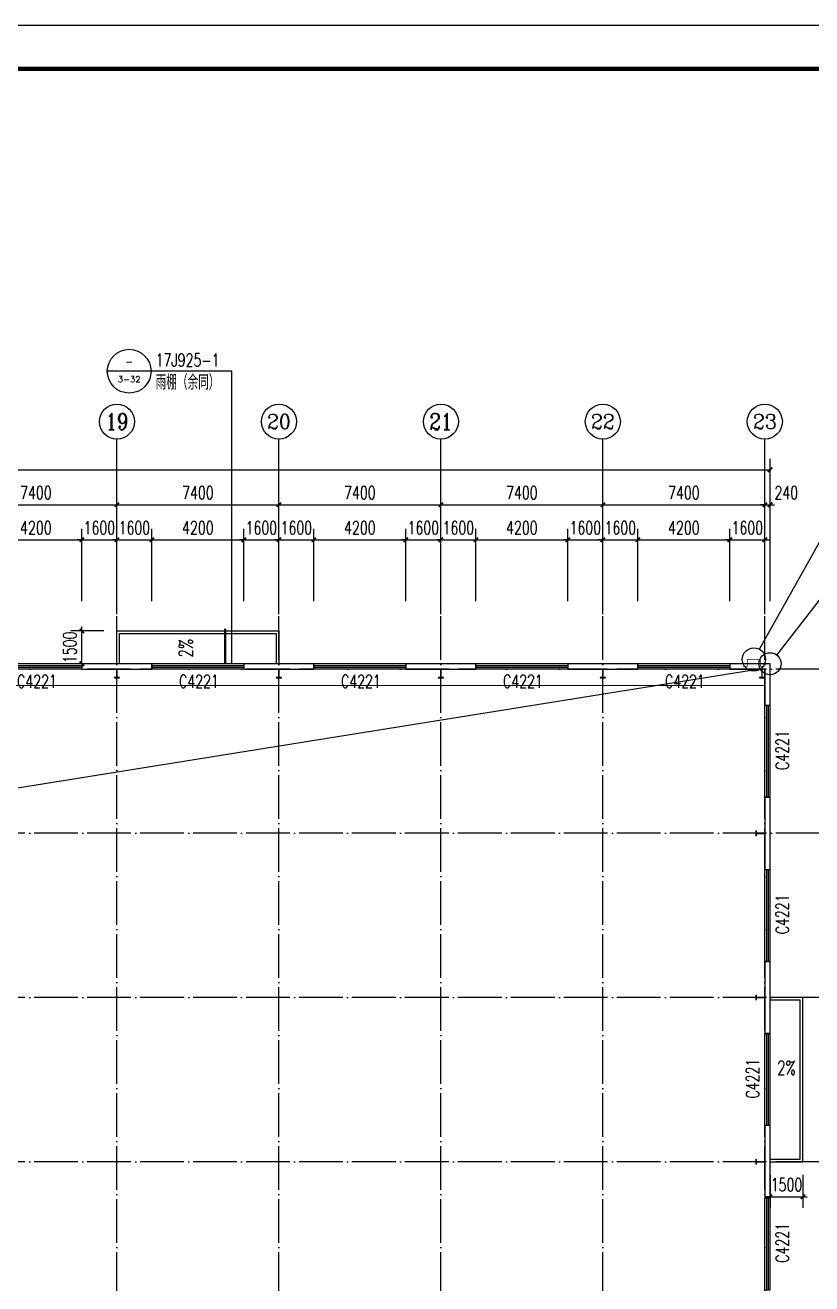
# Model space of a CAD drawing. Extents: x 13276711 to 13543385, y -848943 to -68012.
# Drawn here: x 13475394 to 13511333, y -381516 to -324043 of the extents above; entities that cross this region are included whole.
import ezdxf
from ezdxf.enums import TextEntityAlignment as Align

# ---------------------------------------------------------------- set-up
doc = ezdxf.new("R2010")
doc.units = 0
doc.header["$LTSCALE"] = 1000
doc.header["$MEASUREMENT"] = 0
doc.linetypes.add('DASH', pattern=[0.35, 0.25, -0.1])
doc.linetypes.add('DOTE', pattern=[2.42, 2, -0.2, 0.02, -0.2])
for name, color, linetype in [('AXIS', 3, 'Continuous'), ('AXIS_TEXT', 7, 'Continuous'), ('COLUMN', 2, 'Continuous'), ('DIM_IDEN', 3, 'Continuous'), ('DIM_LEAD', 3, 'Continuous'), ('DIM_SYMB', 3, 'Continuous'), ('DOTE', 1, 'DOTE'), ('PUB_DIM', 3, 'Continuous'), ('PUB_TEXT', 7, 'Continuous'), ('TK', 4, 'Continuous'), ('WALL-PARAPET', 6, 'Continuous'), ('WINDOW', 4, 'Continuous'), ('WINDOW_TEXT', 7, 'Continuous')]:
    doc.layers.add(name, color=color, linetype=linetype)
doc.styles.add('_TCH_AXIS', font='COMPLEX', dxfattribs={"bigfont": 'GBCBIG'})
doc.styles.add('_TCH_DIM', font='SIMPLEX', dxfattribs={"bigfont": 'GBCBIG'})
doc.styles.add('_TCH_DIM_T3', font='SIMPLEX', dxfattribs={"width": 0.705882, "bigfont": 'GBCBIG'})
doc.styles.add('_TCH_WINDOW', font='SIMPLEX', dxfattribs={"height": 3.5, "bigfont": 'GBCBIG'})
doc.styles.add('COMPLEX', font='COMPLEX')
doc.dimstyles.new('_TCH_ARCH&&200', dxfattribs={"dimtxt": 595, "dimasz": 200, "dimexe": 500, "dimexo": 600, "dimgap": 252.5, "dimtad": 1, "dimdec": 0, "dimzin": 0, "dimdsep": 46, "dimtxsty": '_TCH_DIM_T3', "dimblk": 'ARCHTICK', "dimcen": 0.09, "dimclrt": 7, "dimazin": 2, "dimtfac": 1, "dimtdec": 0, "dimtix": 1, "dimtmove": 2, "dimatfit": 3, "dimfxl": 0, "dimtolj": 1, "dimtzin": 0, "dimarcsym": 0})

# ---------------------------------------------------------------- blocks, each defined once
blk = doc.blocks.new('A$C797E1D2B')
at = {"layer": 'COLUMN'}
h = blk.add_hatch(color=256, dxfattribs=at)
h.paths.add_polyline_path([(125, 400), (250, 400), (250, 388), (130, 388), (130, 200), (125, 200)])
h.paths.add_polyline_path([(0, 400), (125, 400), (125, 200), (120, 200), (120, 388), (0, 388)])
h.paths.add_polyline_path([(0, 12), (120, 12), (120, 200), (125, 200), (125, 0), (0, 0)])
h.paths.add_polyline_path([(125, 200), (130, 200), (130, 12), (250, 12), (250, 0), (125, 0)])
blk.add_lwpolyline([(250, 0), (250, 12), (130, 12), (130, 388), (250, 388), (250, 400), (0, 400), (0, 388), (120, 388), (120, 12), (0, 12), (0, 0)], close=True, dxfattribs=at)
blk = doc.blocks.new('GeYuanFrame_77864667', base_point=(20.09, 4.53))
at = {"layer": 'TK'}
blk.add_lwpolyline([(20.09, 4.53), (20.09, 598.53), (1071.09, 598.53), (1071.09, 4.53)], close=True, dxfattribs=at)
at = {"layer": 'TK', "const_width": 1}
blk.add_lwpolyline([(45.09, 588.53), (1061.09, 588.53), (1061.09, 14.53), (45.09, 14.53)], close=True, dxfattribs=at)
blk = doc.blocks.new('$TCHSYS$WIN2D')
for p, q in [((-0.5, 0.5), (0.5, 0.5)), ((-0.5, 0.5), (-0.5, -0.5)), ((0.5, 0.5), (0.5, -0.5)), ((0.5, 0.167), (-0.5, 0.167)), ((0.5, -0.167), (-0.5, -0.167)), ((-0.5, -0.5), (0.5, -0.5))]:
    blk.add_line(p, q)
blk = doc.blocks.new('_AXISO')
blk.add_circle((0, 0), 0.5)
at = {"layer": 'AXIS_TEXT', "style": 'COMPLEX', "width": 1.041667}
blk.add_attdef('A', text='', height=0.56, dxfattribs=at).set_placement((-0.25, -0.28), (0.25, -0.28), align=Align.FIT)
blk = doc.blocks.new('_ArchTick')
at = {"color": 0, "linetype": 'ByBlock', "const_width": 0.4}
blk.add_lwpolyline([(-0.5, -0.5), (0.5, 0.5)], dxfattribs=at)
blk = doc.blocks.new('*D208')
at = {"layer": 'AXIS', "color": 0, "lineweight": -2}
for p, q in [((13346145, -350343), (13346145, -343843)), ((13509425, -350343), (13509425, -343843)), ((13346145, -344343), (13509425, -344343))]:
    blk.add_line(p, q, dxfattribs=at)
at = {"layer": 'Defpoints', "color": 0}
for p in [(13509425, -344343), (13346145, -350943), (13509425, -350943)]:
    blk.add_point(p, dxfattribs=at)
at = {"layer": 'AXIS', "color": 0, "lineweight": -2, "xscale": 200, "yscale": 200, "zscale": 200, "rotation": 180}
blk.add_blockref('_ArchTick', (13346145, -344343), dxfattribs=at)
at = {"layer": 'AXIS', "color": 0, "lineweight": -2, "xscale": 200, "yscale": 200, "zscale": 200}
blk.add_blockref('_ArchTick', (13509425, -344343), dxfattribs=at)
at = {"layer": 'AXIS', "color": 7, "insert": (13427785, -343793), "char_height": 595, "attachment_point": 5, "style": '_TCH_DIM_T3'}
blk.add_mtext('\\A1;163280', dxfattribs=at)
blk = doc.blocks.new('*D227')
at = {"layer": 'AXIS', "color": 0, "lineweight": -2}
for p, q in [((13472185, -350343), (13472185, -345443)), ((13472185, -345943), (13479585, -345943)), ((13479585, -350343), (13479585, -345443))]:
    blk.add_line(p, q, dxfattribs=at)
at = {"layer": 'Defpoints', "color": 0}
for p in [(13479585, -345943), (13472185, -350943), (13479585, -350943)]:
    blk.add_point(p, dxfattribs=at)
at = {"layer": 'AXIS', "color": 0, "lineweight": -2, "xscale": 200, "yscale": 200, "zscale": 200, "rotation": 180}
blk.add_blockref('_ArchTick', (13472185, -345943), dxfattribs=at)
at = {"layer": 'AXIS', "color": 0, "lineweight": -2, "xscale": 200, "yscale": 200, "zscale": 200}
blk.add_blockref('_ArchTick', (13479585, -345943), dxfattribs=at)
at = {"layer": 'AXIS', "color": 7, "insert": (13475885, -345393), "char_height": 595, "attachment_point": 5, "style": '_TCH_DIM_T3'}
blk.add_mtext('\\A1;7400', dxfattribs=at)
blk = doc.blocks.new('*D228')
at = {"layer": 'AXIS', "color": 0, "lineweight": -2}
for p, q in [((13479585, -350343), (13479585, -345443)), ((13479585, -345943), (13486985, -345943)), ((13486985, -350343), (13486985, -345443))]:
    blk.add_line(p, q, dxfattribs=at)
at = {"layer": 'Defpoints', "color": 0}
for p in [(13486985, -345943), (13479585, -350943), (13486985, -350943)]:
    blk.add_point(p, dxfattribs=at)
at = {"layer": 'AXIS', "color": 0, "lineweight": -2, "xscale": 200, "yscale": 200, "zscale": 200, "rotation": 180}
blk.add_blockref('_ArchTick', (13479585, -345943), dxfattribs=at)
at = {"layer": 'AXIS', "color": 0, "lineweight": -2, "xscale": 200, "yscale": 200, "zscale": 200}
blk.add_blockref('_ArchTick', (13486985, -345943), dxfattribs=at)
at = {"layer": 'AXIS', "color": 7, "insert": (13483285, -345393), "char_height": 595, "attachment_point": 5, "style": '_TCH_DIM_T3'}
blk.add_mtext('\\A1;7400', dxfattribs=at)
blk = doc.blocks.new('*D229')
at = {"layer": 'AXIS', "color": 0, "lineweight": -2}
for p, q in [((13486985, -350343), (13486985, -345443)), ((13486985, -345943), (13494385, -345943)), ((13494385, -350343), (13494385, -345443))]:
    blk.add_line(p, q, dxfattribs=at)
at = {"layer": 'Defpoints', "color": 0}
for p in [(13494385, -345943), (13486985, -350943), (13494385, -350943)]:
    blk.add_point(p, dxfattribs=at)
at = {"layer": 'AXIS', "color": 0, "lineweight": -2, "xscale": 200, "yscale": 200, "zscale": 200, "rotation": 180}
blk.add_blockref('_ArchTick', (13486985, -345943), dxfattribs=at)
at = {"layer": 'AXIS', "color": 0, "lineweight": -2, "xscale": 200, "yscale": 200, "zscale": 200}
blk.add_blockref('_ArchTick', (13494385, -345943), dxfattribs=at)
at = {"layer": 'AXIS', "color": 7, "insert": (13490685, -345393), "char_height": 595, "attachment_point": 5, "style": '_TCH_DIM_T3'}
blk.add_mtext('\\A1;7400', dxfattribs=at)
blk = doc.blocks.new('*D230')
at = {"layer": 'AXIS', "color": 0, "lineweight": -2}
for p, q in [((13494385, -350343), (13494385, -345443)), ((13494385, -345943), (13501785, -345943)), ((13501785, -350343), (13501785, -345443))]:
    blk.add_line(p, q, dxfattribs=at)
at = {"layer": 'Defpoints', "color": 0}
for p in [(13501785, -345943), (13494385, -350943), (13501785, -350943)]:
    blk.add_point(p, dxfattribs=at)
at = {"layer": 'AXIS', "color": 0, "lineweight": -2, "xscale": 200, "yscale": 200, "zscale": 200, "rotation": 180}
blk.add_blockref('_ArchTick', (13494385, -345943), dxfattribs=at)
at = {"layer": 'AXIS', "color": 0, "lineweight": -2, "xscale": 200, "yscale": 200, "zscale": 200}
blk.add_blockref('_ArchTick', (13501785, -345943), dxfattribs=at)
at = {"layer": 'AXIS', "color": 7, "insert": (13498085, -345393), "char_height": 595, "attachment_point": 5, "style": '_TCH_DIM_T3'}
blk.add_mtext('\\A1;7400', dxfattribs=at)
blk = doc.blocks.new('*D231')
at = {"layer": 'AXIS', "color": 0, "lineweight": -2}
for p, q in [((13501785, -350343), (13501785, -345443)), ((13501785, -345943), (13509185, -345943)), ((13509185, -350343), (13509185, -345443))]:
    blk.add_line(p, q, dxfattribs=at)
at = {"layer": 'Defpoints', "color": 0}
for p in [(13509185, -345943), (13501785, -350943), (13509185, -350943)]:
    blk.add_point(p, dxfattribs=at)
at = {"layer": 'AXIS', "color": 0, "lineweight": -2, "xscale": 200, "yscale": 200, "zscale": 200, "rotation": 180}
blk.add_blockref('_ArchTick', (13501785, -345943), dxfattribs=at)
at = {"layer": 'AXIS', "color": 0, "lineweight": -2, "xscale": 200, "yscale": 200, "zscale": 200}
blk.add_blockref('_ArchTick', (13509185, -345943), dxfattribs=at)
at = {"layer": 'AXIS', "color": 7, "insert": (13505485, -345393), "char_height": 595, "attachment_point": 5, "style": '_TCH_DIM_T3'}
blk.add_mtext('\\A1;7400', dxfattribs=at)
blk = doc.blocks.new('*D232')
at = {"layer": 'AXIS', "color": 0, "lineweight": -2}
for p, q in [((13509185, -345943), (13508985, -345943)), ((13509185, -350343), (13509185, -345443)), ((13509185, -345943), (13509425, -345943)), ((13509425, -350343), (13509425, -345443)), ((13509425, -345943), (13509625, -345943))]:
    blk.add_line(p, q, dxfattribs=at)
at = {"layer": 'Defpoints', "color": 0}
for p in [(13509425, -345943), (13509185, -350943), (13509425, -350943)]:
    blk.add_point(p, dxfattribs=at)
at = {"layer": 'AXIS', "color": 0, "lineweight": -2, "xscale": 200, "yscale": 200, "zscale": 200}
blk.add_blockref('_ArchTick', (13509185, -345943), dxfattribs=at)
at = {"layer": 'AXIS', "color": 0, "lineweight": -2, "xscale": 200, "yscale": 200, "zscale": 200, "rotation": 180}
blk.add_blockref('_ArchTick', (13509425, -345943), dxfattribs=at)
at = {"layer": 'AXIS', "color": 7, "insert": (13510165, -345393), "char_height": 595, "attachment_point": 5, "style": '_TCH_DIM_T3'}
blk.add_mtext('\\A1;240', dxfattribs=at)
blk = doc.blocks.new('*D670')
at = {"layer": 'Defpoints', "color": 0}
for p in [(13477985, -347543), (13473785, -350943), (13477985, -350943)]:
    blk.add_point(p, dxfattribs=at)
at = {"layer": 'PUB_DIM', "color": 0, "lineweight": -2}
for p, q in [((13473785, -350343), (13473785, -347043)), ((13477985, -350343), (13477985, -347043)), ((13473785, -347543), (13477985, -347543))]:
    blk.add_line(p, q, dxfattribs=at)
at = {"layer": 'PUB_DIM', "color": 0, "lineweight": -2, "xscale": 200, "yscale": 200, "zscale": 200, "rotation": 180}
blk.add_blockref('_ArchTick', (13473785, -347543), dxfattribs=at)
at = {"layer": 'PUB_DIM', "color": 0, "lineweight": -2, "xscale": 200, "yscale": 200, "zscale": 200}
blk.add_blockref('_ArchTick', (13477985, -347543), dxfattribs=at)
at = {"layer": 'PUB_DIM', "color": 7, "insert": (13475885, -346993), "char_height": 595, "attachment_point": 5, "style": '_TCH_DIM_T3'}
blk.add_mtext('\\A1;4200', dxfattribs=at)
blk = doc.blocks.new('*D671')
at = {"layer": 'Defpoints', "color": 0}
for p in [(13479585, -347543), (13477985, -350943), (13479585, -350943)]:
    blk.add_point(p, dxfattribs=at)
at = {"layer": 'PUB_DIM', "color": 0, "lineweight": -2}
for p, q in [((13477985, -350343), (13477985, -347043)), ((13479585, -350343), (13479585, -347043)), ((13477985, -347543), (13477785, -347543)), ((13477985, -347543), (13479585, -347543)), ((13479585, -347543), (13479785, -347543))]:
    blk.add_line(p, q, dxfattribs=at)
at = {"layer": 'PUB_DIM', "color": 0, "lineweight": -2, "xscale": 200, "yscale": 200, "zscale": 200}
blk.add_blockref('_ArchTick', (13477985, -347543), dxfattribs=at)
at = {"layer": 'PUB_DIM', "color": 0, "lineweight": -2, "xscale": 200, "yscale": 200, "zscale": 200, "rotation": 180}
blk.add_blockref('_ArchTick', (13479585, -347543), dxfattribs=at)
at = {"layer": 'PUB_DIM', "color": 7, "insert": (13478785, -346993), "char_height": 595, "attachment_point": 5, "style": '_TCH_DIM_T3'}
blk.add_mtext('\\A1;1600', dxfattribs=at)
blk = doc.blocks.new('*D672')
at = {"layer": 'Defpoints', "color": 0}
for p in [(13481185, -347543), (13479585, -350943), (13481185, -350943)]:
    blk.add_point(p, dxfattribs=at)
at = {"layer": 'PUB_DIM', "color": 0, "lineweight": -2}
for p, q in [((13479585, -350343), (13479585, -347043)), ((13481185, -350343), (13481185, -347043)), ((13479585, -347543), (13479385, -347543)), ((13479585, -347543), (13481185, -347543)), ((13481185, -347543), (13481385, -347543))]:
    blk.add_line(p, q, dxfattribs=at)
at = {"layer": 'PUB_DIM', "color": 0, "lineweight": -2, "xscale": 200, "yscale": 200, "zscale": 200}
blk.add_blockref('_ArchTick', (13479585, -347543), dxfattribs=at)
at = {"layer": 'PUB_DIM', "color": 0, "lineweight": -2, "xscale": 200, "yscale": 200, "zscale": 200, "rotation": 180}
blk.add_blockref('_ArchTick', (13481185, -347543), dxfattribs=at)
at = {"layer": 'PUB_DIM', "color": 7, "insert": (13480385, -346993), "char_height": 595, "attachment_point": 5, "style": '_TCH_DIM_T3'}
blk.add_mtext('\\A1;1600', dxfattribs=at)
blk = doc.blocks.new('*D673')
at = {"layer": 'Defpoints', "color": 0}
for p in [(13485385, -347543), (13481185, -350943), (13485385, -350943)]:
    blk.add_point(p, dxfattribs=at)
at = {"layer": 'PUB_DIM', "color": 0, "lineweight": -2}
for p, q in [((13481185, -350343), (13481185, -347043)), ((13485385, -350343), (13485385, -347043)), ((13481185, -347543), (13485385, -347543))]:
    blk.add_line(p, q, dxfattribs=at)
at = {"layer": 'PUB_DIM', "color": 0, "lineweight": -2, "xscale": 200, "yscale": 200, "zscale": 200, "rotation": 180}
blk.add_blockref('_ArchTick', (13481185, -347543), dxfattribs=at)
at = {"layer": 'PUB_DIM', "color": 0, "lineweight": -2, "xscale": 200, "yscale": 200, "zscale": 200}
blk.add_blockref('_ArchTick', (13485385, -347543), dxfattribs=at)
at = {"layer": 'PUB_DIM', "color": 7, "insert": (13483285, -346993), "char_height": 595, "attachment_point": 5, "style": '_TCH_DIM_T3'}
blk.add_mtext('\\A1;4200', dxfattribs=at)
blk = doc.blocks.new('*D674')
at = {"layer": 'Defpoints', "color": 0}
for p in [(13486985, -347543), (13485385, -350943), (13486985, -350943)]:
    blk.add_point(p, dxfattribs=at)
at = {"layer": 'PUB_DIM', "color": 0, "lineweight": -2}
for p, q in [((13485385, -350343), (13485385, -347043)), ((13486985, -350343), (13486985, -347043)), ((13485385, -347543), (13485185, -347543)), ((13485385, -347543), (13486985, -347543)), ((13486985, -347543), (13487185, -347543))]:
    blk.add_line(p, q, dxfattribs=at)
at = {"layer": 'PUB_DIM', "color": 0, "lineweight": -2, "xscale": 200, "yscale": 200, "zscale": 200}
blk.add_blockref('_ArchTick', (13485385, -347543), dxfattribs=at)
at = {"layer": 'PUB_DIM', "color": 0, "lineweight": -2, "xscale": 200, "yscale": 200, "zscale": 200, "rotation": 180}
blk.add_blockref('_ArchTick', (13486985, -347543), dxfattribs=at)
at = {"layer": 'PUB_DIM', "color": 7, "insert": (13486185, -346993), "char_height": 595, "attachment_point": 5, "style": '_TCH_DIM_T3'}
blk.add_mtext('\\A1;1600', dxfattribs=at)
blk = doc.blocks.new('*D675')
at = {"layer": 'Defpoints', "color": 0}
for p in [(13488585, -347543), (13486985, -350943), (13488585, -350943)]:
    blk.add_point(p, dxfattribs=at)
at = {"layer": 'PUB_DIM', "color": 0, "lineweight": -2}
for p, q in [((13486985, -350343), (13486985, -347043)), ((13488585, -350343), (13488585, -347043)), ((13486985, -347543), (13486785, -347543)), ((13486985, -347543), (13488585, -347543)), ((13488585, -347543), (13488785, -347543))]:
    blk.add_line(p, q, dxfattribs=at)
at = {"layer": 'PUB_DIM', "color": 0, "lineweight": -2, "xscale": 200, "yscale": 200, "zscale": 200}
blk.add_blockref('_ArchTick', (13486985, -347543), dxfattribs=at)
at = {"layer": 'PUB_DIM', "color": 0, "lineweight": -2, "xscale": 200, "yscale": 200, "zscale": 200, "rotation": 180}
blk.add_blockref('_ArchTick', (13488585, -347543), dxfattribs=at)
at = {"layer": 'PUB_DIM', "color": 7, "insert": (13487785, -346993), "char_height": 595, "attachment_point": 5, "style": '_TCH_DIM_T3'}
blk.add_mtext('\\A1;1600', dxfattribs=at)
blk = doc.blocks.new('*D676')
at = {"layer": 'Defpoints', "color": 0}
for p in [(13492785, -347543), (13488585, -350943), (13492785, -350943)]:
    blk.add_point(p, dxfattribs=at)
at = {"layer": 'PUB_DIM', "color": 0, "lineweight": -2}
for p, q in [((13488585, -350343), (13488585, -347043)), ((13492785, -350343), (13492785, -347043)), ((13488585, -347543), (13492785, -347543))]:
    blk.add_line(p, q, dxfattribs=at)
at = {"layer": 'PUB_DIM', "color": 0, "lineweight": -2, "xscale": 200, "yscale": 200, "zscale": 200, "rotation": 180}
blk.add_blockref('_ArchTick', (13488585, -347543), dxfattribs=at)
at = {"layer": 'PUB_DIM', "color": 0, "lineweight": -2, "xscale": 200, "yscale": 200, "zscale": 200}
blk.add_blockref('_ArchTick', (13492785, -347543), dxfattribs=at)
at = {"layer": 'PUB_DIM', "color": 7, "insert": (13490685, -346993), "char_height": 595, "attachment_point": 5, "style": '_TCH_DIM_T3'}
blk.add_mtext('\\A1;4200', dxfattribs=at)
blk = doc.blocks.new('*D677')
at = {"layer": 'Defpoints', "color": 0}
for p in [(13494385, -347543), (13492785, -350943), (13494385, -350943)]:
    blk.add_point(p, dxfattribs=at)
at = {"layer": 'PUB_DIM', "color": 0, "lineweight": -2}
for p, q in [((13492785, -350343), (13492785, -347043)), ((13494385, -350343), (13494385, -347043)), ((13492785, -347543), (13492585, -347543)), ((13492785, -347543), (13494385, -347543)), ((13494385, -347543), (13494585, -347543))]:
    blk.add_line(p, q, dxfattribs=at)
at = {"layer": 'PUB_DIM', "color": 0, "lineweight": -2, "xscale": 200, "yscale": 200, "zscale": 200}
blk.add_blockref('_ArchTick', (13492785, -347543), dxfattribs=at)
at = {"layer": 'PUB_DIM', "color": 0, "lineweight": -2, "xscale": 200, "yscale": 200, "zscale": 200, "rotation": 180}
blk.add_blockref('_ArchTick', (13494385, -347543), dxfattribs=at)
at = {"layer": 'PUB_DIM', "color": 7, "insert": (13493585, -346993), "char_height": 595, "attachment_point": 5, "style": '_TCH_DIM_T3'}
blk.add_mtext('\\A1;1600', dxfattribs=at)
blk = doc.blocks.new('*D678')
at = {"layer": 'Defpoints', "color": 0}
for p in [(13495985, -347543), (13494385, -350943), (13495985, -350943)]:
    blk.add_point(p, dxfattribs=at)
at = {"layer": 'PUB_DIM', "color": 0, "lineweight": -2}
for p, q in [((13494385, -350343), (13494385, -347043)), ((13495985, -350343), (13495985, -347043)), ((13494385, -347543), (13494185, -347543)), ((13494385, -347543), (13495985, -347543)), ((13495985, -347543), (13496185, -347543))]:
    blk.add_line(p, q, dxfattribs=at)
at = {"layer": 'PUB_DIM', "color": 0, "lineweight": -2, "xscale": 200, "yscale": 200, "zscale": 200}
blk.add_blockref('_ArchTick', (13494385, -347543), dxfattribs=at)
at = {"layer": 'PUB_DIM', "color": 0, "lineweight": -2, "xscale": 200, "yscale": 200, "zscale": 200, "rotation": 180}
blk.add_blockref('_ArchTick', (13495985, -347543), dxfattribs=at)
at = {"layer": 'PUB_DIM', "color": 7, "insert": (13495185, -346993), "char_height": 595, "attachment_point": 5, "style": '_TCH_DIM_T3'}
blk.add_mtext('\\A1;1600', dxfattribs=at)
blk = doc.blocks.new('*D679')
at = {"layer": 'Defpoints', "color": 0}
for p in [(13500185, -347543), (13495985, -350943), (13500185, -350943)]:
    blk.add_point(p, dxfattribs=at)
at = {"layer": 'PUB_DIM', "color": 0, "lineweight": -2}
for p, q in [((13495985, -350343), (13495985, -347043)), ((13500185, -350343), (13500185, -347043)), ((13495985, -347543), (13500185, -347543))]:
    blk.add_line(p, q, dxfattribs=at)
at = {"layer": 'PUB_DIM', "color": 0, "lineweight": -2, "xscale": 200, "yscale": 200, "zscale": 200, "rotation": 180}
blk.add_blockref('_ArchTick', (13495985, -347543), dxfattribs=at)
at = {"layer": 'PUB_DIM', "color": 0, "lineweight": -2, "xscale": 200, "yscale": 200, "zscale": 200}
blk.add_blockref('_ArchTick', (13500185, -347543), dxfattribs=at)
at = {"layer": 'PUB_DIM', "color": 7, "insert": (13498085, -346993), "char_height": 595, "attachment_point": 5, "style": '_TCH_DIM_T3'}
blk.add_mtext('\\A1;4200', dxfattribs=at)
blk = doc.blocks.new('*D680')
at = {"layer": 'Defpoints', "color": 0}
for p in [(13501785, -347543), (13500185, -350943), (13501785, -350943)]:
    blk.add_point(p, dxfattribs=at)
at = {"layer": 'PUB_DIM', "color": 0, "lineweight": -2}
for p, q in [((13500185, -350343), (13500185, -347043)), ((13501785, -350343), (13501785, -347043)), ((13500185, -347543), (13499985, -347543)), ((13500185, -347543), (13501785, -347543)), ((13501785, -347543), (13501985, -347543))]:
    blk.add_line(p, q, dxfattribs=at)
at = {"layer": 'PUB_DIM', "color": 0, "lineweight": -2, "xscale": 200, "yscale": 200, "zscale": 200}
blk.add_blockref('_ArchTick', (13500185, -347543), dxfattribs=at)
at = {"layer": 'PUB_DIM', "color": 0, "lineweight": -2, "xscale": 200, "yscale": 200, "zscale": 200, "rotation": 180}
blk.add_blockref('_ArchTick', (13501785, -347543), dxfattribs=at)
at = {"layer": 'PUB_DIM', "color": 7, "insert": (13500985, -346993), "char_height": 595, "attachment_point": 5, "style": '_TCH_DIM_T3'}
blk.add_mtext('\\A1;1600', dxfattribs=at)
blk = doc.blocks.new('*D681')
at = {"layer": 'Defpoints', "color": 0}
for p in [(13503385, -347543), (13501785, -350943), (13503385, -350943)]:
    blk.add_point(p, dxfattribs=at)
at = {"layer": 'PUB_DIM', "color": 0, "lineweight": -2}
for p, q in [((13501785, -350343), (13501785, -347043)), ((13503385, -350343), (13503385, -347043)), ((13501785, -347543), (13501585, -347543)), ((13501785, -347543), (13503385, -347543)), ((13503385, -347543), (13503585, -347543))]:
    blk.add_line(p, q, dxfattribs=at)
at = {"layer": 'PUB_DIM', "color": 0, "lineweight": -2, "xscale": 200, "yscale": 200, "zscale": 200}
blk.add_blockref('_ArchTick', (13501785, -347543), dxfattribs=at)
at = {"layer": 'PUB_DIM', "color": 0, "lineweight": -2, "xscale": 200, "yscale": 200, "zscale": 200, "rotation": 180}
blk.add_blockref('_ArchTick', (13503385, -347543), dxfattribs=at)
at = {"layer": 'PUB_DIM', "color": 7, "insert": (13502585, -346993), "char_height": 595, "attachment_point": 5, "style": '_TCH_DIM_T3'}
blk.add_mtext('\\A1;1600', dxfattribs=at)
blk = doc.blocks.new('*D682')
at = {"layer": 'Defpoints', "color": 0}
for p in [(13507585, -347543), (13503385, -350943), (13507585, -350943)]:
    blk.add_point(p, dxfattribs=at)
at = {"layer": 'PUB_DIM', "color": 0, "lineweight": -2}
for p, q in [((13503385, -350343), (13503385, -347043)), ((13507585, -350343), (13507585, -347043)), ((13503385, -347543), (13507585, -347543))]:
    blk.add_line(p, q, dxfattribs=at)
at = {"layer": 'PUB_DIM', "color": 0, "lineweight": -2, "xscale": 200, "yscale": 200, "zscale": 200, "rotation": 180}
blk.add_blockref('_ArchTick', (13503385, -347543), dxfattribs=at)
at = {"layer": 'PUB_DIM', "color": 0, "lineweight": -2, "xscale": 200, "yscale": 200, "zscale": 200}
blk.add_blockref('_ArchTick', (13507585, -347543), dxfattribs=at)
at = {"layer": 'PUB_DIM', "color": 7, "insert": (13505485, -346993), "char_height": 595, "attachment_point": 5, "style": '_TCH_DIM_T3'}
blk.add_mtext('\\A1;4200', dxfattribs=at)
blk = doc.blocks.new('*D683')
at = {"layer": 'Defpoints', "color": 0}
for p in [(13509185, -347543), (13507585, -350943), (13509185, -350943)]:
    blk.add_point(p, dxfattribs=at)
at = {"layer": 'PUB_DIM', "color": 0, "lineweight": -2}
for p, q in [((13507585, -350343), (13507585, -347043)), ((13509185, -350343), (13509185, -347043)), ((13507585, -347543), (13507385, -347543)), ((13507585, -347543), (13509185, -347543)), ((13509185, -347543), (13509385, -347543))]:
    blk.add_line(p, q, dxfattribs=at)
at = {"layer": 'PUB_DIM', "color": 0, "lineweight": -2, "xscale": 200, "yscale": 200, "zscale": 200}
blk.add_blockref('_ArchTick', (13507585, -347543), dxfattribs=at)
at = {"layer": 'PUB_DIM', "color": 0, "lineweight": -2, "xscale": 200, "yscale": 200, "zscale": 200, "rotation": 180}
blk.add_blockref('_ArchTick', (13509185, -347543), dxfattribs=at)
at = {"layer": 'PUB_DIM', "color": 7, "insert": (13508385, -346993), "char_height": 595, "attachment_point": 5, "style": '_TCH_DIM_T3'}
blk.add_mtext('\\A1;1600', dxfattribs=at)
blk = doc.blocks.new('*D697')
at = {"layer": 'Defpoints', "color": 0}
for p in [(13477985, -351703), (13479585, -351703), (13479585, -353203)]:
    blk.add_point(p, dxfattribs=at)
at = {"layer": 'PUB_DIM', "color": 0, "lineweight": -2}
for p, q in [((13478985, -351703), (13477485, -351703)), ((13477985, -351703), (13477985, -351503)), ((13477985, -353203), (13477985, -351703)), ((13478985, -353203), (13477485, -353203)), ((13477985, -353203), (13477985, -353403))]:
    blk.add_line(p, q, dxfattribs=at)
at = {"layer": 'PUB_DIM', "color": 0, "lineweight": -2, "xscale": 200, "yscale": 200, "zscale": 200}
for p, rotation in [((13477985, -351703), 270), ((13477985, -353203), 90)]:
    blk.add_blockref('_ArchTick', p, dxfattribs=dict(at, rotation=rotation))
at = {"layer": 'PUB_DIM', "color": 7, "insert": (13477435, -352453), "char_height": 595, "attachment_point": 5, "rotation": 90, "style": '_TCH_DIM_T3'}
blk.add_mtext('\\A1;1500', dxfattribs=at)
blk = doc.blocks.new('*D702')
at = {"layer": 'Defpoints', "color": 0}
for p in [(13509425, -375943), (13510925, -375943), (13510925, -377543)]:
    blk.add_point(p, dxfattribs=at)
at = {"layer": 'PUB_DIM', "color": 0, "lineweight": -2}
for p, q in [((13509425, -376543), (13509425, -378043)), ((13510925, -376543), (13510925, -378043)), ((13509425, -377543), (13509225, -377543)), ((13509425, -377543), (13510925, -377543)), ((13510925, -377543), (13511125, -377543))]:
    blk.add_line(p, q, dxfattribs=at)
at = {"layer": 'PUB_DIM', "color": 0, "lineweight": -2, "xscale": 200, "yscale": 200, "zscale": 200}
blk.add_blockref('_ArchTick', (13509425, -377543), dxfattribs=at)
at = {"layer": 'PUB_DIM', "color": 0, "lineweight": -2, "xscale": 200, "yscale": 200, "zscale": 200, "rotation": 180}
blk.add_blockref('_ArchTick', (13510925, -377543), dxfattribs=at)
at = {"layer": 'PUB_DIM', "color": 7, "insert": (13510175, -376993), "char_height": 595, "attachment_point": 5, "style": '_TCH_DIM_T3'}
blk.add_mtext('\\A1;1500', dxfattribs=at)

msp = doc.modelspace()

# ---------------------------------------------------------------- linework, layer by layer
at = {"ltscale": 0.5}
for points in [[(13479584.8, -353203.1), (13479584.8, -351703.1), (13486984.8, -351703.1), (13486984.8, -353203.1)], [(13479704.8, -353203.1), (13479704.8, -351823.1), (13486864.8, -351823.1), (13486864.8, -353203.1)], [(13508934.8, -353443.1), (13368584.8, -375943.1), (13346384.8, -413043.1)], [(13509424.8, -375943.1), (13510924.8, -375943.1), (13510924.8, -368443.1), (13509424.8, -368443.1)], [(13509424.8, -375823.1), (13510804.8, -375823.1), (13510804.8, -368563.1), (13509424.8, -368563.1)]]:
    msp.add_lwpolyline(points, dxfattribs=at)
at = {"const_width": 30}
msp.add_lwpolyline([(13509184.8, -353323.1), (13508984.8, -353323.1), (13508984.8, -353003.1), (13508384.8, -353003.1), (13508384.8, -353323.1), (13508184.8, -353323.1)], dxfattribs=at)
at = {"linetype": 'DASH', "ltscale": 5, "const_width": 50}
msp.add_lwpolyline([(13509184.8, -354193.1), (13346384.8, -354193.1)], dxfattribs=at)
at = {"layer": 'AXIS'}
for p, q in [((13479584.8, -350943.1), (13479584.8, -342943.1)), ((13486984.8, -350943.1), (13486984.8, -342943.1)), ((13494384.8, -350943.1), (13494384.8, -342943.1)), ((13501784.8, -350943.1), (13501784.8, -342943.1)), ((13509184.8, -350943.1), (13509184.8, -342943.1))]:
    msp.add_line(p, q, dxfattribs=at)
at = {"layer": 'DIM_IDEN'}
for p, q in [((13481145.9, -339843.1), (13479145.9, -339843.1)), ((13484835.3, -339843.1), (13481145.9, -339843.1)), ((13484835.3, -353203.1), (13484835.3, -339843.1)), ((13509734.8, -352805.4), (13511684.8, -350303.6))]:
    msp.add_line(p, q, dxfattribs=at)
at = {"layer": 'DIM_IDEN', "const_width": 100}
msp.add_lwpolyline([(13484535.3, -353203.1), (13484535.3, -351603.1)], dxfattribs=at)
at = {"layer": 'DIM_IDEN'}
for centre, radius in [((13480145.9, -339843.1), 1000), ((13509424.8, -353203.1), 504.2)]:
    msp.add_circle(centre, radius, dxfattribs=at)
at = {"layer": 'DIM_LEAD'}
msp.add_line((13508943.8, -352540.4), (13511684.8, -347643.1), dxfattribs=at)
msp.add_circle((13508684.8, -353003.1), 530.2, dxfattribs=at)
at = {"layer": 'DIM_SYMB'}
for points in [[(13483284.8, -353063.1, 0, 0, 0), (13483284.8, -352413.1, 120, 0, 0), (13483284.8, -351963.1, 0, 0, 0)], [(13509604.8, -372193.1, 0, 0, 0), (13510254.8, -372193.1, 120, 0, 0), (13510704.8, -372193.1, 0, 0, 0)]]:
    msp.add_lwpolyline(points, format="xyseb", dxfattribs=at)
at = {"layer": 'DOTE'}
for p, q in [((13479584.8, -415943.1), (13479584.8, -350943.1)), ((13486984.8, -415943.1), (13486984.8, -350943.1)), ((13494384.8, -415943.1), (13494384.8, -350943.1)), ((13501784.8, -415943.1), (13501784.8, -350943.1)), ((13509184.8, -415943.1), (13509184.8, -350943.1)), ((13511684.8, -353443.1), (13343884.8, -353443.1)), ((13511684.8, -360943.1), (13343884.8, -360943.1)), ((13511684.8, -368443.1), (13343884.8, -368443.1)), ((13511684.8, -375943.1), (13343884.8, -375943.1))]:
    msp.add_line(p, q, dxfattribs=at)
at = {"layer": 'WALL-PARAPET'}
for p, q in [((13481184.8, -353203.1), (13477984.8, -353203.1)), ((13477984.8, -353203.1), (13477984.8, -353443.1)), ((13477984.8, -353443.1), (13481184.8, -353443.1)), ((13481184.8, -353443.1), (13481184.8, -353203.1)), ((13488584.8, -353203.1), (13485384.8, -353203.1)), ((13485384.8, -353203.1), (13485384.8, -353443.1)), ((13485384.8, -353443.1), (13488584.8, -353443.1)), ((13488584.8, -353443.1), (13488584.8, -353203.1)), ((13495984.8, -353203.1), (13492784.8, -353203.1)), ((13492784.8, -353203.1), (13492784.8, -353443.1)), ((13492784.8, -353443.1), (13495984.8, -353443.1)), ((13495984.8, -353443.1), (13495984.8, -353203.1)), ((13503384.8, -353203.1), (13500184.8, -353203.1)), ((13500184.8, -353203.1), (13500184.8, -353443.1)), ((13500184.8, -353443.1), (13503384.8, -353443.1)), ((13503384.8, -353443.1), (13503384.8, -353203.1)), ((13509424.8, -353203.1), (13507584.8, -353203.1)), ((13507584.8, -353203.1), (13507584.8, -353443.1)), ((13507584.8, -353443.1), (13509184.8, -353443.1)), ((13509184.8, -353443.1), (13509184.8, -355093.1)), ((13509424.8, -355093.1), (13509424.8, -353203.1)), ((13509184.8, -355093.1), (13509424.8, -355093.1)), ((13509424.8, -359293.1), (13509184.8, -359293.1)), ((13509184.8, -359293.1), (13509184.8, -362593.1)), ((13509424.8, -362593.1), (13509424.8, -359293.1)), ((13509184.8, -362593.1), (13509424.8, -362593.1)), ((13509424.8, -366793.1), (13509184.8, -366793.1)), ((13509184.8, -366793.1), (13509184.8, -370093.1)), ((13509424.8, -370093.1), (13509424.8, -366793.1)), ((13509184.8, -370093.1), (13509424.8, -370093.1)), ((13509424.8, -374293.1), (13509184.8, -374293.1)), ((13509184.8, -374293.1), (13509184.8, -377593.1)), ((13509424.8, -377593.1), (13509424.8, -374293.1)), ((13509184.8, -377593.1), (13509424.8, -377593.1))]:
    msp.add_line(p, q, dxfattribs=at)

# ---------------------------------------------------------------- block references
at = {"xscale": 200, "yscale": 200, "zscale": 200}
msp.add_blockref('GeYuanFrame_77864667', (13328184.8, -442843.1), dxfattribs=at)
for p, rotation in [((13479709.9, -353443.1), 180), ((13487109.9, -353443.1), 180), ((13494509.9, -353443.1), 180), ((13501909.9, -353443.1), 180), ((13509184.8, -353443.1), 180), ((13509184.8, -361068.1), 89.99999999999999), ((13509184.8, -368568.1), 89.99999999999999), ((13509184.8, -376068.1), 89.99999999999999)]:
    msp.add_blockref('A$C797E1D2B', p, dxfattribs=dict(rotation=rotation))
at = {"layer": 'AXIS'}
ref = msp.add_blockref('_AXISO', (13479584.8, -342143.1), dxfattribs=dict(at, xscale=1600, yscale=1600, zscale=1600))
ref.add_attrib('A', '19', dxfattribs={"layer": 'AXIS_TEXT', "ltscale": 0.5, "height": 750.73, "style": '_TCH_AXIS'}).set_placement((13479066.5, -342518.4), (13480103.2, -342518.4), align=Align.FIT)
ref = msp.add_blockref('_AXISO', (13486984.8, -342143.1), dxfattribs=dict(at, xscale=1600, yscale=1600, zscale=1600))
ref.add_attrib('A', '20', dxfattribs={"layer": 'AXIS_TEXT', "ltscale": 0.5, "height": 672.63, "style": '_TCH_AXIS'}).set_placement((13486440.3, -342479.4), (13487529.4, -342479.4), align=Align.FIT)
ref = msp.add_blockref('_AXISO', (13494384.8, -342143.1), dxfattribs=dict(at, xscale=1600, yscale=1600, zscale=1600))
ref.add_attrib('A', '21', dxfattribs={"layer": 'AXIS_TEXT', "ltscale": 0.5, "height": 750.73, "style": '_TCH_AXIS'}).set_placement((13493866.5, -342518.4), (13494903.2, -342518.4), align=Align.FIT)
ref = msp.add_blockref('_AXISO', (13501784.8, -342143.1), dxfattribs=dict(at, xscale=1600, yscale=1600, zscale=1600))
ref.add_attrib('A', '22', dxfattribs={"layer": 'AXIS_TEXT', "ltscale": 0.5, "height": 672.63, "style": '_TCH_AXIS'}).set_placement((13501240.3, -342479.4), (13502329.4, -342479.4), align=Align.FIT)
ref = msp.add_blockref('_AXISO', (13509184.8, -342143.1), dxfattribs=dict(at, xscale=1600, yscale=1600, zscale=1600))
ref.add_attrib('A', '23', dxfattribs={"layer": 'AXIS_TEXT', "ltscale": 0.5, "height": 672.63, "style": '_TCH_AXIS'}).set_placement((13508640.3, -342479.4), (13509729.4, -342479.4), align=Align.FIT)
at = {"layer": 'WINDOW'}
ref = msp.add_blockref('$TCHSYS$WIN2D', (13475884.8, -353323.1), dxfattribs=dict(at, xscale=4200, yscale=-240, zscale=4200, rotation=180))
ref.add_attrib('A', 'C4221', (13475024.8, -354300.4), dxfattribs={"layer": 'WINDOW_TEXT', "ltscale": 0.5, "height": 595, "style": '_TCH_WINDOW', "width": 0.705882})
ref = msp.add_blockref('$TCHSYS$WIN2D', (13483284.8, -353323.1), dxfattribs=dict(at, xscale=4200, yscale=-240, zscale=4200, rotation=180))
ref.add_attrib('A', 'C4221', (13482424.8, -354300.4), dxfattribs={"layer": 'WINDOW_TEXT', "ltscale": 0.5, "height": 595, "style": '_TCH_WINDOW', "width": 0.705882})
ref = msp.add_blockref('$TCHSYS$WIN2D', (13490684.8, -353323.1), dxfattribs=dict(at, xscale=4200, yscale=-240, zscale=4200, rotation=180))
ref.add_attrib('A', 'C4221', (13489824.8, -354300.4), dxfattribs={"layer": 'WINDOW_TEXT', "ltscale": 0.5, "height": 595, "style": '_TCH_WINDOW', "width": 0.705882})
ref = msp.add_blockref('$TCHSYS$WIN2D', (13498084.8, -353323.1), dxfattribs=dict(at, xscale=4200, yscale=-240, zscale=4200, rotation=180))
ref.add_attrib('A', 'C4221', (13497224.8, -354300.4), dxfattribs={"layer": 'WINDOW_TEXT', "ltscale": 0.5, "height": 595, "style": '_TCH_WINDOW', "width": 0.705882})
ref = msp.add_blockref('$TCHSYS$WIN2D', (13505484.8, -353323.1), dxfattribs=dict(at, xscale=4200, yscale=-240, zscale=4200, rotation=180))
ref.add_attrib('A', 'C4221', (13504624.8, -354300.4), dxfattribs={"layer": 'WINDOW_TEXT', "ltscale": 0.5, "height": 595, "style": '_TCH_WINDOW', "width": 0.705882})
ref = msp.add_blockref('$TCHSYS$WIN2D', (13509304.8, -357193.1), dxfattribs=dict(at, xscale=4200, yscale=240, zscale=4200, rotation=90))
ref.add_attrib('A', 'C4221', (13510282.1, -358053.1), dxfattribs={"layer": 'WINDOW_TEXT', "ltscale": 0.5, "height": 595, "rotation": 90, "style": '_TCH_WINDOW', "width": 0.705882})
ref = msp.add_blockref('$TCHSYS$WIN2D', (13509304.8, -364693.1), dxfattribs=dict(at, xscale=4200, yscale=240, zscale=4200, rotation=90))
ref.add_attrib('A', 'C4221', (13510282.1, -365553.1), dxfattribs={"layer": 'WINDOW_TEXT', "ltscale": 0.5, "height": 595, "rotation": 90, "style": '_TCH_WINDOW', "width": 0.705882})
ref = msp.add_blockref('$TCHSYS$WIN2D', (13509304.8, -372193.1), dxfattribs=dict(at, xscale=4200, yscale=-240, zscale=4200, rotation=90))
ref.add_attrib('A', 'C4221', (13508922.6, -373053.1), dxfattribs={"layer": 'WINDOW_TEXT', "ltscale": 0.5, "height": 595, "rotation": 90, "style": '_TCH_WINDOW', "width": 0.705882})
ref = msp.add_blockref('$TCHSYS$WIN2D', (13509304.8, -379693.1), dxfattribs=dict(at, xscale=4200, yscale=240, zscale=4200, rotation=90))
ref.add_attrib('A', 'C4221', (13510282.1, -380553.1), dxfattribs={"layer": 'WINDOW_TEXT', "ltscale": 0.5, "height": 595, "rotation": 90, "style": '_TCH_WINDOW', "width": 0.705882})

# ---------------------------------------------------------------- texts
at = {"layer": 'PUB_TEXT', "style": '_TCH_DIM', "width": 0.705882}
for s, height, p in [('17J925-1', 595, (13481355.9, -339633.1)), ('2%%%', 637.5, (13509747.7, -371968.1))]:
    msp.add_text(s, height=height, dxfattribs=at).set_placement(p)
at = {"layer": 'PUB_TEXT', "style": '_TCH_DIM', "width": 0.777778}
msp.add_text('-', height=522, dxfattribs=at).set_placement((13479971.9, -339658), (13480319.9, -339658), align=Align.FIT)
at = {"layer": 'PUB_TEXT', "style": '_TCH_DIM'}
msp.add_text('3-32', height=272.78, dxfattribs=at).set_placement((13479626.3, -340348.5), (13480665.4, -340348.5), align=Align.FIT)
msp.add_text('雨棚（余同）', height=675.18, dxfattribs=at).set_placement((13481355.9, -340686.1))
at = {"layer": 'PUB_TEXT', "style": '_TCH_DIM', "width": 0.705882}
msp.add_text('2%%%', height=637.5, rotation=90, dxfattribs=at).set_placement((13483059.8, -352920.2))

# ---------------------------------------------------------------- dimensions: what is measured, and where the dimension line sits
at = {"layer": 'AXIS'}
for p1, p2, distance, text, picture, middle in [((13346144.8, -350943.1), (13509424.8, -350943.1), 6600, '163280', '*D208', (13427784.8, -343793.1)), ((13472184.8, -350943.1), (13479584.8, -350943.1), 5000, '7400', '*D227', (13475884.8, -345393.1)), ((13479584.8, -350943.1), (13486984.8, -350943.1), 5000, '7400', '*D228', (13483284.8, -345393.1)), ((13486984.8, -350943.1), (13494384.8, -350943.1), 5000, '7400', '*D229', (13490684.8, -345393.1)), ((13494384.8, -350943.1), (13501784.8, -350943.1), 5000, '7400', '*D230', (13498084.8, -345393.1)), ((13501784.8, -350943.1), (13509184.8, -350943.1), 5000, '7400', '*D231', (13505484.8, -345393.1))]:
    dim = msp.add_aligned_dim(p1=p1, p2=p2, distance=distance, text=text, dimstyle='_TCH_ARCH&&200', dxfattribs=at)
    dim.commit()
    dim.dimension.update_dxf_attribs({"geometry": picture, "text_midpoint": middle})
dim = msp.add_linear_dim(base=(13509424.8, -345943.1), p1=(13509184.8, -350943.1), p2=(13509424.8, -350943.1), angle=0, text='240', dimstyle='_TCH_ARCH&&200', dxfattribs=at)
dim.commit()
dim.dimension.update_dxf_attribs({"geometry": '*D232', "text_midpoint": (13510164.8, -345393.1), "dimtype": 161})
at = {"layer": 'PUB_DIM'}
for p1, p2, distance, text, picture, middle in [((13473784.8, -350943.1), (13477984.8, -350943.1), 3400, '4200', '*D670', (13475884.8, -346993.1)), ((13477984.8, -350943.1), (13479584.8, -350943.1), 3400, '1600', '*D671', (13478784.8, -346993.1)), ((13479584.8, -350943.1), (13481184.8, -350943.1), 3400, '1600', '*D672', (13480384.8, -346993.1)), ((13481184.8, -350943.1), (13485384.8, -350943.1), 3400, '4200', '*D673', (13483284.8, -346993.1)), ((13485384.8, -350943.1), (13486984.8, -350943.1), 3400, '1600', '*D674', (13486184.8, -346993.1)), ((13486984.8, -350943.1), (13488584.8, -350943.1), 3400, '1600', '*D675', (13487784.8, -346993.1)), ((13488584.8, -350943.1), (13492784.8, -350943.1), 3400, '4200', '*D676', (13490684.8, -346993.1)), ((13492784.8, -350943.1), (13494384.8, -350943.1), 3400, '1600', '*D677', (13493584.8, -346993.1)), ((13494384.8, -350943.1), (13495984.8, -350943.1), 3400, '1600', '*D678', (13495184.8, -346993.1)), ((13495984.8, -350943.1), (13500184.8, -350943.1), 3400, '4200', '*D679', (13498084.8, -346993.1)), ((13500184.8, -350943.1), (13501784.8, -350943.1), 3400, '1600', '*D680', (13500984.8, -346993.1)), ((13501784.8, -350943.1), (13503384.8, -350943.1), 3400, '1600', '*D681', (13502584.8, -346993.1)), ((13503384.8, -350943.1), (13507584.8, -350943.1), 3400, '4200', '*D682', (13505484.8, -346993.1)), ((13507584.8, -350943.1), (13509184.8, -350943.1), 3400, '1600', '*D683', (13508384.8, -346993.1)), ((13479584.8, -353203.1), (13479584.8, -351703.1), 1600, '1500', '*D697', (13477434.8, -352453.1)), ((13509424.8, -375943.1), (13510924.8, -375943.1), -1600, '1500', '*D702', (13510174.8, -376993.1))]:
    dim = msp.add_aligned_dim(p1=p1, p2=p2, distance=distance, text=text, dimstyle='_TCH_ARCH&&200', dxfattribs=at)
    dim.commit()
    dim.dimension.update_dxf_attribs({"geometry": picture, "text_midpoint": middle})

doc.saveas('drawing.dxf')
